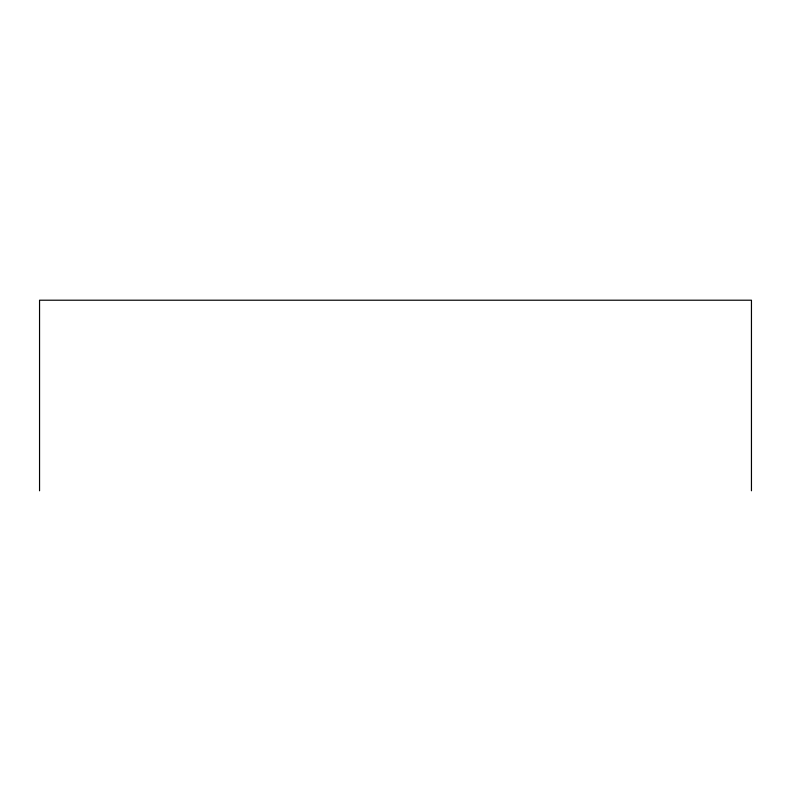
<?xml version="1.0" encoding="UTF-8"?>
<svg xmlns="http://www.w3.org/2000/svg" width="791" height="791" viewBox="0 0 791 791"><rect width="100%" height="100%" fill="white"/><g stroke="black" fill="none" stroke-linecap="round" stroke-linejoin="round"><path stroke-width="1.19" d="M751.45 490.786L751.45 300.214L39.55 300.214L39.55 490.786"/></g></svg>
